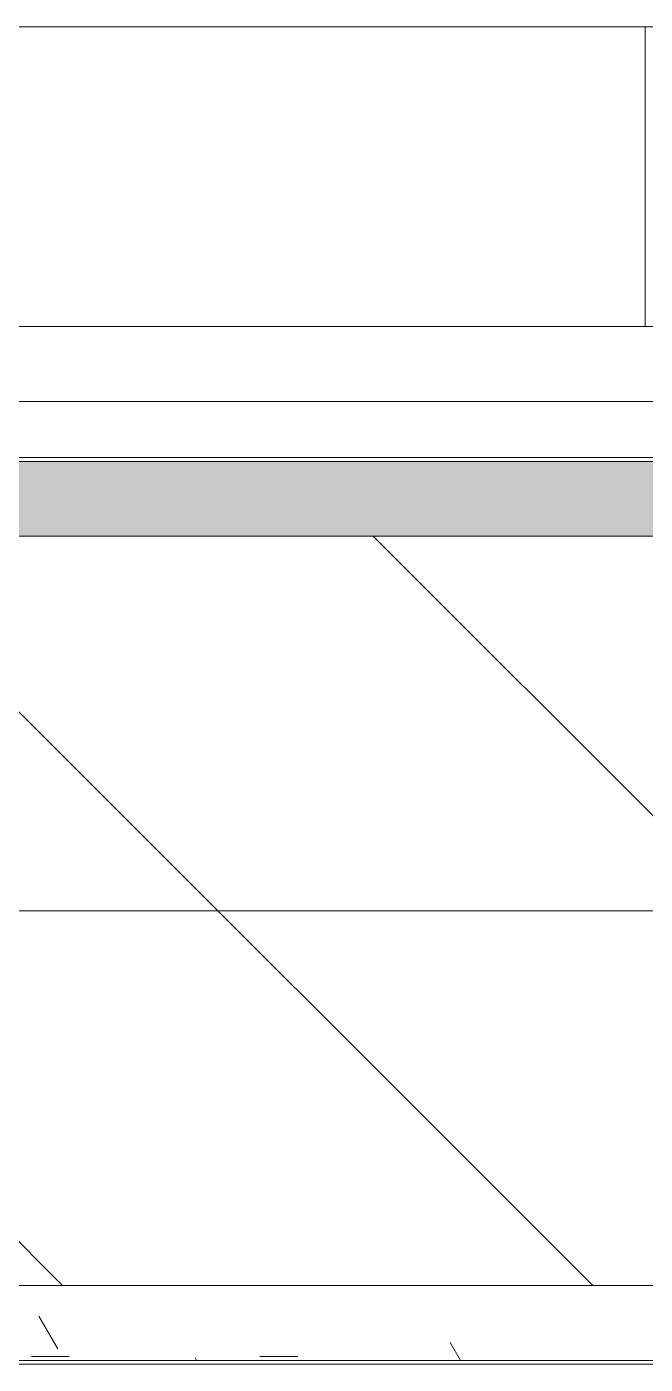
# Model space of a CAD drawing. Header units: millimetres. Extents: x -4185 to 186529, y -8553 to 29097.
# Drawn here: x 10392.5 to 10557.5, y 7679 to 8036 of the extents above; entities that cross this region are included whole.
import ezdxf

# ---------------------------------------------------------------- set-up
doc = ezdxf.new("R2010")
doc.units = ezdxf.units.MM
doc.linetypes.add('Осевая', pattern=[3175, 635, -476.25, 1587.5, -476.25])
for name, color, linetype, lineweight in [('A-WALL', 7, 'Continuous', 9), ('I-WALL', 7, 'Continuous', 9), ('Оси-2', 7, 'Осевая', 9)]:
    doc.layers.add(name, color=color, linetype=linetype, lineweight=lineweight)
for name, color, linetype, lineweight, true_color in [('A-WALL-1', 7, 'Continuous', 9, 0x3c3c3c), ('A-WALL-FNSH-1', 7, 'Continuous', 9, 0x3c3c3c), ('I-FURN-1', 7, 'Continuous', 9, 0xf0f0f0)]:
    doc.layers.add(name, color=color, linetype=linetype, lineweight=lineweight, true_color=true_color)
pattern_1 = [(0, (0, 0), (121.92, 30.48), [10.058, -81.382, 10.058, -81.382, -487.68]), (0, (0, 0), (121.92, 30.48), [-182.88, 10.058, -172.822, 10.058, -81.382, -213.36]), (0, (0, 0), (121.92, 30.48), [-457.2, 10.058, -50.902, 10.058, -142.342]), (120, (45.72, 15.24), (-87.356454, 90.34582), [10.058, -81.382, 10.058, -81.382, -487.68]), (120, (45.72, 15.24), (-87.356454, 90.34582), [-182.88, 10.058, -172.822, 10.058, -81.382, -213.36]), (120, (45.72, 15.24), (-87.356454, 90.34582), [-457.2, 10.058, -50.902, 10.058, -142.342]), (240, (60.96, 76.2), (-34.563546, -120.82582), [10.058, -81.382, 10.058, -81.382, -487.68]), (240, (60.96, 76.2), (-34.563546, -120.82582), [-182.88, 10.058, -172.822, 10.058, -81.382, -213.36]), (240, (60.96, 76.2), (-34.563546, -120.82582), [-457.2, 10.058, -50.902, 10.058, -142.342])]

# ---------------------------------------------------------------- blocks, each defined once
blk = doc.blocks.new('Бизиборд лего - бизиборд 1_21б-32328682-План размещения напольных электротехнических лючков и розеток 1 этажа в осях 1-12')
at = {"layer": 'I-FURN-1'}
for p, q in [((315, 100), (-35.37, 100)), ((-35.37, 100), (315, 100)), ((315, 100), (15, 100)), ((15, 100), (315, 100)), ((365, 100), (315, 100)), ((315, 100), (365, 100)), ((315, 20), (315, 100)), ((315, 100), (315, 20)), ((500, 20), (0, 20)), ((110, 20), (150, 20)), ((150, 20), (110, 20)), ((110, 20), (150, 20)), ((150, 20), (110, 20)), ((110, 20), (150, 20)), ((150, 20), (162.59, 20)), ((170, 20), (150, 20)), ((150, 20), (157.41, 20)), ((165, 20), (150, 20)), ((150, 20), (170, 20)), ((170, 20), (150, 20)), ((150, 20), (150.34, 20)), ((170, 20), (150, 20)), ((150, 20), (155, 20)), ((170, 20), (150, 20)), ((150, 20), (170, 20)), ((170, 20), (150, 20)), ((150, 20), (170, 20)), ((170, 20), (150, 20)), ((150, 20), (170, 20)), ((170, 20), (150, 20)), ((150, 20), (170, 20)), ((170, 20), (150, 20)), ((150, 20), (170, 20)), ((170, 20), (150, 20)), ((150, 20), (151.34, 20)), ((160, 20), (150, 20)), ((150, 20), (170, 20)), ((170, 20), (150, 20)), ((150, 20), (165, 20)), ((170, 20), (150, 20)), ((150, 20), (170, 20)), ((170, 20), (150, 20)), ((150, 20), (150.34, 20)), ((151.34, 20), (150, 20)), ((150, 20), (155, 20)), ((151.34, 20), (150, 20)), ((150, 20), (170, 20)), ((170, 20), (150, 20)), ((150, 20), (170, 20)), ((170, 20), (150, 20)), ((150, 20), (170, 20)), ((170, 20), (150, 20)), ((150, 20), (162.59, 20)), ((150.34, 20), (150, 20)), ((150, 20), (157.41, 20)), ((170, 20), (150, 20)), ((150, 20), (160, 20)), ((160, 20), (150, 20)), ((150, 20), (151.34, 20)), ((170, 20), (150, 20)), ((150, 20), (151.34, 20)), ((151.34, 20), (150, 20)), ((150, 20), (162.59, 20)), ((170, 20), (150, 20)), ((150, 20), (170, 20)), ((170, 20), (150, 20)), ((150, 20), (170, 20)), ((170, 20), (150, 20)), ((150.34, 20), (151.34, 20)), ((150.34, 20), (167.07, 20)), ((151.34, 20), (150.34, 20)), ((151.34, 20), (161.5, 20)), ((161.5, 20), (151.34, 20)), ((151.34, 20), (161.5, 20)), ((161.5, 20), (151.34, 20)), ((151.34, 20), (161.5, 20)), ((151.34, 20), (152.93, 20)), ((151.34, 20), (170, 20)), ((170, 20), (151.34, 20)), ((160, 20), (151.34, 20)), ((152.93, 20), (151.34, 20)), ((151.34, 20), (170, 20)), ((151.34, 20), (152.93, 20)), ((152.93, 20), (151.34, 20)), ((152.93, 20), (155, 20)), ((155, 20), (152.93, 20)), ((152.93, 20), (157.41, 20)), ((155, 20), (152.93, 20)), ((155, 20), (170, 20)), ((155, 20), (160, 20)), ((155, 20), (169.66, 20)), ((157.41, 20), (155, 20)), ((157.41, 20), (155, 20)), ((157.41, 20), (169.66, 20)), ((160, 20), (157.41, 20)), ((157.41, 20), (160, 20)), ((157.41, 20), (160, 20)), ((167.07, 20), (157.41, 20)), ((160, 20), (170, 20)), ((168.66, 20), (160, 20)), ((170, 20), (160, 20)), ((162.59, 20), (160, 20)), ((160, 20), (162.59, 20)), ((160, 20), (170, 20)), ((170, 20), (160, 20)), ((160, 20), (162.59, 20)), ((162.59, 20), (166.75, 20)), ((166.75, 20), (162.59, 20)), ((162.59, 20), (166.75, 20)), ((166.75, 20), (162.59, 20)), ((162.59, 20), (166.75, 20)), ((162.59, 20), (169.66, 20)), ((162.59, 20), (170, 20)), ((165, 20), (162.59, 20)), ((162.59, 20), (170, 20)), ((162.59, 20), (165, 20)), ((162.59, 20), (170, 20)), ((167.07, 20), (165, 20)), ((165, 20), (170, 20)), ((167.07, 20), (165, 20)), ((165, 20), (168.66, 20)), ((167.07, 20), (168.66, 20)), ((168.66, 20), (167.07, 20)), ((167.07, 20), (168.66, 20)), ((168.66, 20), (167.07, 20)), ((167.07, 20), (168.66, 20)), ((170, 20), (167.07, 20)), ((167.07, 20), (170, 20)), ((169.66, 20), (167.07, 20)), ((168.66, 20), (167.07, 20)), ((170, 20), (168.66, 20)), ((168.66, 20), (170, 20)), ((169.66, 20), (168.66, 20)), ((169.66, 20), (170, 20)), ((169.66, 20), (170, 20)), ((169.66, 20), (170, 20)), ((170, 20), (169.66, 20)), ((170, 20), (169.66, 20)), ((170, 20), (210, 20)), ((210, 20), (170, 20)), ((170, 20), (210, 20)), ((210, 20), (170, 20)), ((170, 20), (210, 20)), ((210, 20), (210.34, 20)), ((212.93, 20), (210, 20)), ((210, 20), (230, 20)), ((230, 20), (210, 20)), ((210, 20), (230, 20)), ((230, 20), (210, 20)), ((210, 20), (230, 20)), ((230, 20), (210, 20)), ((210, 20), (212.93, 20)), ((212.93, 20), (210, 20)), ((210, 20), (230, 20)), ((230, 20), (210, 20)), ((210, 20), (230, 20)), ((230, 20), (210, 20)), ((210, 20), (210.34, 20)), ((217.41, 20), (210, 20)), ((210, 20), (230, 20)), ((230, 20), (210, 20)), ((210, 20), (230, 20)), ((230, 20), (210, 20)), ((210, 20), (210.34, 20)), ((230, 20), (210, 20)), ((210, 20), (230, 20)), ((217.41, 20), (210, 20)), ((210, 20), (222.59, 20)), ((220, 20), (210, 20)), ((210, 20), (230, 20)), ((210.34, 20), (210, 20)), ((210, 20), (230, 20)), ((217.41, 20), (210, 20)), ((210, 20), (217.41, 20)), ((211.34, 20), (210, 20)), ((210, 20), (230, 20)), ((230, 20), (210, 20)), ((210, 20), (230, 20)), ((230, 20), (210, 20)), ((210, 20), (230, 20)), ((230, 20), (210, 20)), ((210, 20), (230, 20)), ((211.34, 20), (210, 20)), ((210, 20), (230, 20)), ((229.66, 20), (210, 20)), ((210, 20), (227.07, 20)), ((230, 20), (210, 20)), ((210, 20), (212.93, 20)), ((211.34, 20), (210, 20)), ((210, 20), (225, 20)), ((210.34, 20), (210, 20)), ((210, 20), (210.34, 20)), ((220, 20), (210, 20)), ((210, 20), (230, 20)), ((230, 20), (210, 20)), ((210, 20), (230, 20)), ((230, 20), (210, 20)), ((210.34, 20), (212.93, 20)), ((210.34, 20), (230, 20)), ((210.34, 20), (230, 20)), ((211.34, 20), (210.34, 20)), ((211.34, 20), (210.34, 20)), ((210.34, 20), (212.93, 20)), ((211.34, 20), (212.93, 20)), ((212.93, 20), (211.34, 20)), ((211.34, 20), (212.93, 20)), ((212.93, 20), (211.34, 20)), ((211.34, 20), (212.93, 20)), ((212.93, 20), (211.34, 20)), ((220, 20), (211.34, 20)), ((230, 20), (211.34, 20)), ((220, 20), (211.34, 20)), ((222.59, 20), (211.34, 20)), ((212.93, 20), (230, 20)), ((217.41, 20), (212.93, 20)), ((212.93, 20), (228.66, 20)), ((228.66, 20), (212.93, 20)), ((215, 20), (212.93, 20)), ((212.93, 20), (225, 20)), ((212.93, 20), (230, 20)), ((215, 20), (219.29, 20)), ((219.29, 20), (215, 20)), ((215, 20), (219.29, 20)), ((219.29, 20), (215, 20)), ((215, 20), (219.29, 20)), ((217.41, 20), (215, 20)), ((230, 20), (217.41, 20)), ((230, 20), (217.41, 20)), ((230, 20), (217.41, 20)), ((220, 20), (217.41, 20)), ((222.59, 20), (217.41, 20)), ((217.41, 20), (229.66, 20)), ((220, 20), (224.54, 20)), ((224.54, 20), (220, 20)), ((220, 20), (224.54, 20)), ((224.54, 20), (220, 20)), ((220, 20), (224.54, 20)), ((228.66, 20), (220, 20)), ((230, 20), (220, 20)), ((230, 20), (220, 20)), ((225, 20), (220, 20)), ((222.59, 20), (220, 20)), ((222.59, 20), (230, 20)), ((230, 20), (222.59, 20)), ((225, 20), (222.59, 20)), ((225, 20), (222.59, 20)), ((225, 20), (227.07, 20)), ((227.07, 20), (225, 20)), ((225, 20), (227.07, 20)), ((227.07, 20), (225, 20)), ((225, 20), (227.07, 20)), ((225, 20), (227.07, 20)), ((230, 20), (225, 20)), ((225, 20), (227.07, 20)), ((227.07, 20), (225, 20)), ((230, 20), (225, 20)), ((227.07, 20), (230, 20)), ((227.07, 20), (228.66, 20)), ((227.07, 20), (230, 20)), ((230, 20), (227.07, 20)), ((227.17, 20), (228.66, 20)), ((228.66, 20), (227.17, 20)), ((227.17, 20), (228.66, 20)), ((228.66, 20), (227.17, 20)), ((227.17, 20), (228.66, 20)), ((228.66, 20), (230, 20)), ((230, 20), (228.66, 20)), ((230, 20), (228.66, 20)), ((228.66, 20), (229.66, 20)), ((229.66, 20), (230, 20)), ((230, 20), (229.66, 20)), ((229.66, 20), (230, 20)), ((230, 20), (270, 20)), ((270, 20), (230, 20)), ((230, 20), (270, 20)), ((270, 20), (230, 20)), ((230, 20), (270, 20)), ((270, 20), (290, 20)), ((290, 20), (270, 20)), ((270, 20), (290, 20)), ((275, 20), (270, 20)), ((270, 20), (290, 20)), ((290, 20), (270, 20)), ((270, 20), (290, 20)), ((290, 20), (270, 20)), ((270, 20), (290, 20)), ((270.34, 20), (270, 20)), ((270, 20), (290, 20)), ((290, 20), (270, 20)), ((270, 20), (270.34, 20)), ((275, 20), (270, 20)), ((270, 20), (290, 20)), ((290, 20), (270, 20)), ((270, 20), (290, 20)), ((270.34, 20), (270, 20)), ((270, 20), (290, 20)), ((290, 20), (270, 20)), ((270, 20), (290, 20)), ((290, 20), (270, 20)), ((270, 20), (290, 20)), ((290, 20), (270, 20)), ((270, 20), (290, 20)), ((290, 20), (270, 20)), ((270, 20), (272.93, 20)), ((290, 20), (270, 20)), ((270, 20), (289.66, 20)), ((289.66, 20), (270, 20)), ((270, 20), (277.41, 20)), ((290, 20), (270, 20)), ((270, 20), (290, 20)), ((290, 20), (270, 20)), ((270, 20), (275, 20)), ((290, 20), (270, 20)), ((270, 20), (290, 20)), ((290, 20), (270, 20)), ((270, 20), (288.66, 20)), ((275, 20), (270, 20)), ((270, 20), (290, 20)), ((290, 20), (270, 20)), ((270, 20), (282.59, 20)), ((270.34, 20), (270, 20)), ((270, 20), (270.34, 20)), ((275, 20), (270, 20)), ((270, 20), (270.34, 20)), ((282.59, 20), (270, 20)), ((270, 20), (282.59, 20)), ((271.34, 20), (270, 20)), ((270, 20), (272.93, 20)), ((270.34, 20), (270, 20)), ((270, 20), (290, 20)), ((290, 20), (270, 20)), ((271.34, 20), (270.34, 20)), ((270.34, 20), (280, 20)), ((290, 20), (270.34, 20)), ((282.59, 20), (270.34, 20)), ((270.34, 20), (275, 20)), ((270.34, 20), (271.34, 20)), ((275, 20), (270.34, 20)), ((277.41, 20), (271.34, 20)), ((271.34, 20), (272.93, 20)), ((275, 20), (271.34, 20)), ((272.93, 20), (277.08, 20)), ((277.08, 20), (272.93, 20)), ((272.93, 20), (277.08, 20)), ((277.08, 20), (272.93, 20)), ((272.93, 20), (277.08, 20)), ((272.93, 20), (275, 20)), ((272.93, 20), (275, 20)), ((272.93, 20), (277.41, 20)), ((277.41, 20), (275, 20)), ((290, 20), (275, 20)), ((275, 20), (277.41, 20)), ((275, 20), (290, 20)), ((290, 20), (275, 20)), ((275, 20), (277.41, 20)), ((290, 20), (275, 20)), ((275, 20), (277.41, 20)), ((280, 20), (275, 20)), ((287.07, 20), (275, 20)), ((277.41, 20), (282.34, 20)), ((282.34, 20), (277.41, 20)), ((277.41, 20), (282.34, 20)), ((282.34, 20), (277.41, 20)), ((277.41, 20), (282.34, 20)), ((290, 20), (277.41, 20)), ((290, 20), (277.41, 20)), ((277.41, 20), (280, 20)), ((277.41, 20), (285, 20)), ((277.41, 20), (280, 20)), ((277.41, 20), (280, 20)), ((277.41, 20), (287.07, 20)), ((280, 20), (290, 20)), ((280, 20), (282.59, 20)), ((280, 20), (290, 20)), ((280, 20), (282.59, 20)), ((290, 20), (280, 20)), ((282.59, 20), (287.07, 20)), ((287.07, 20), (282.59, 20)), ((282.59, 20), (287.07, 20)), ((287.07, 20), (282.59, 20)), ((282.59, 20), (287.07, 20)), ((282.59, 20), (285, 20)), ((282.59, 20), (287.07, 20)), ((290, 20), (282.59, 20)), ((282.59, 20), (285, 20)), ((290, 20), (282.59, 20)), ((282.59, 20), (287.07, 20)), ((285, 20), (287.07, 20)), ((285, 20), (290, 20)), ((285, 20), (287.07, 20)), ((287.07, 20), (288.66, 20)), ((287.07, 20), (290, 20)), ((287.07, 20), (290, 20)), ((287.07, 20), (288.66, 20)), ((287.07, 20), (289.66, 20)), ((290, 20), (287.07, 20)), ((288.66, 20), (290, 20)), ((288.66, 20), (290, 20)), ((288.66, 20), (289.66, 20)), ((289.66, 20), (290, 20)), ((290, 20), (289.66, 20)), ((289.66, 20), (290, 20)), ((289.66, 20), (290, 20)), ((290, 20), (313.86, 20)), ((313.86, 20), (290, 20)), ((290, 20), (315, 20)), ((315, 20), (290, 20)), ((290, 20), (313.86, 20)), ((315, 20), (330, 20)), ((330, 20), (315, 20)), ((315, 20), (325, 20)), ((0, 0), (500, 0)), ((150, 0), (110, 0)), ((110, 0), (150, 0)), ((150, 0), (110, 0)), ((155, 0), (150, 0)), ((150, 0), (155, 0)), ((157.41, 0), (150, 0)), ((150, 0), (170, 0)), ((150.34, 0), (150, 0)), ((150, 0), (152.93, 0)), ((162.59, 0), (150, 0)), ((150, 0), (170, 0)), ((150.34, 0), (150, 0)), ((150, 0), (157.41, 0)), ((165, 0), (150, 0)), ((150, 0), (168.66, 0)), ((170, 0), (150, 0)), ((150, 0), (170, 0)), ((170, 0), (150, 0)), ((150, 0), (170, 0)), ((170, 0), (150, 0)), ((150, 0), (170, 0)), ((170, 0), (150, 0)), ((150, 0), (170, 0)), ((167.07, 0), (150, 0)), ((150, 0), (150.34, 0)), ((170, 0), (150, 0)), ((150, 0), (170, 0)), ((160, 0), (150, 0)), ((150, 0), (170, 0)), ((170, 0), (150, 0)), ((150, 0), (151.34, 0)), ((170, 0), (150, 0)), ((150, 0), (170, 0)), ((170, 0), (150, 0)), ((150, 0), (170, 0)), ((160, 0), (150, 0)), ((150, 0), (162.59, 0)), ((170, 0), (150, 0)), ((150, 0), (169.66, 0)), ((150.34, 0), (150, 0)), ((150, 0), (162.59, 0)), ((170, 0), (150, 0)), ((150, 0), (170, 0)), ((170, 0), (150, 0)), ((150, 0), (160, 0)), ((160, 0), (150, 0)), ((150, 0), (150.34, 0)), ((170, 0), (150, 0)), ((150, 0), (151.34, 0)), ((170, 0), (150, 0)), ((150, 0), (170, 0)), ((170, 0), (150, 0)), ((150, 0), (170, 0)), ((170, 0), (150, 0)), ((150, 0), (170, 0)), ((170, 0), (150, 0)), ((150, 0), (170, 0)), ((152.93, 0), (150.34, 0)), ((170, 0), (150.34, 0)), ((150.34, 0), (170, 0)), ((170, 0), (150.34, 0)), ((150.34, 0), (165, 0)), ((161.5, 0), (151.34, 0)), ((151.34, 0), (161.5, 0)), ((161.5, 0), (151.34, 0)), ((151.34, 0), (152.93, 0)), ((151.34, 0), (155, 0)), ((160, 0), (152.93, 0)), ((152.93, 0), (168.66, 0)), ((152.93, 0), (155, 0)), ((170, 0), (155, 0)), ((155, 0), (170, 0)), ((155, 0), (157.41, 0)), ((155, 0), (160, 0)), ((160, 0), (157.41, 0)), ((157.41, 0), (170, 0)), ((157.41, 0), (165, 0)), ((170, 0), (160, 0)), ((170, 0), (160, 0)), ((168.66, 0), (160, 0)), ((170, 0), (160, 0)), ((160, 0), (162.59, 0)), ((169.66, 0), (160, 0)), ((160, 0), (168.66, 0)), ((166.75, 0), (162.59, 0)), ((162.59, 0), (166.75, 0)), ((166.75, 0), (162.59, 0)), ((165, 0), (162.59, 0)), ((162.59, 0), (167.07, 0)), ((162.59, 0), (170, 0)), ((162.59, 0), (170, 0)), ((167.07, 0), (165, 0)), ((170, 0), (165, 0)), ((165, 0), (167.07, 0)), ((165, 0), (167.07, 0)), ((168.66, 0), (167.07, 0)), ((167.07, 0), (168.66, 0)), ((168.66, 0), (167.07, 0)), ((168.66, 0), (167.07, 0)), ((170, 0), (167.07, 0)), ((167.07, 0), (168.66, 0)), ((167.07, 0), (170, 0)), ((167.07, 0), (170, 0)), ((168.66, 0), (170, 0)), ((169.66, 0), (168.66, 0)), ((168.66, 0), (170, 0)), ((170, 0), (168.66, 0)), ((168.66, 0), (169.66, 0)), ((168.66, 0), (170, 0)), ((170, 0), (169.66, 0)), ((169.66, 0), (170, 0)), ((169.66, 0), (170, 0)), ((170, 0), (169.66, 0)), ((210, 0), (170, 0)), ((170, 0), (210, 0)), ((210, 0), (170, 0)), ((211.34, 0), (210, 0)), ((210, 0), (227.07, 0)), ((210.34, 0), (210, 0)), ((210, 0), (215, 0)), ((227.07, 0), (210, 0)), ((210, 0), (227.07, 0)), ((227.07, 0), (210, 0)), ((210, 0), (227.07, 0)), ((211.34, 0), (210, 0)), ((210, 0), (227.07, 0)), ((227.07, 0), (210, 0)), ((210, 0), (215, 0)), ((227.07, 0), (210, 0)), ((210, 0), (215, 0)), ((227.07, 0), (210, 0)), ((210, 0), (227.07, 0)), ((227.07, 0), (210, 0)), ((210, 0), (227.07, 0)), ((227.07, 0), (210, 0)), ((210, 0), (227.07, 0)), ((227.07, 0), (210, 0)), ((210, 0), (227.07, 0)), ((210.34, 0), (210, 0)), ((210, 0), (210.34, 0)), ((227.07, 0), (210, 0)), ((210, 0), (227.07, 0)), ((227.07, 0), (210, 0)), ((210, 0), (227.07, 0)), ((227.07, 0), (210, 0)), ((210, 0), (227.07, 0)), ((227.07, 0), (210, 0)), ((210, 0), (227.07, 0)), ((222.59, 0), (210, 0)), ((210, 0), (210.34, 0)), ((212.93, 0), (210, 0)), ((210, 0), (211.34, 0)), ((211.34, 0), (210, 0)), ((210, 0), (227.07, 0)), ((227.07, 0), (210, 0)), ((210, 0), (227.07, 0)), ((210.34, 0), (210, 0)), ((210, 0), (210.34, 0)), ((212.93, 0), (210, 0)), ((210, 0), (211.34, 0)), ((210.34, 0), (210, 0)), ((210, 0), (210.34, 0)), ((227.07, 0), (210, 0)), ((210, 0), (227.07, 0)), ((227.07, 0), (210, 0)), ((210, 0), (227.07, 0)), ((211.34, 0), (210, 0)), ((210, 0), (227.07, 0)), ((230, 0), (210, 0)), ((210, 0), (230, 0)), ((211.34, 0), (210.34, 0)), ((211.34, 0), (210.34, 0)), ((210.34, 0), (215, 0)), ((210.34, 0), (227.07, 0)), ((211.34, 0), (210.34, 0)), ((210.34, 0), (211.34, 0)), ((217.41, 0), (210.34, 0)), ((210.34, 0), (211.34, 0)), ((212.93, 0), (211.34, 0)), ((211.34, 0), (212.93, 0)), ((212.93, 0), (211.34, 0)), ((227.07, 0), (211.34, 0)), ((212.93, 0), (211.34, 0)), ((222.59, 0), (211.34, 0)), ((212.93, 0), (211.34, 0)), ((211.34, 0), (212.93, 0)), ((215, 0), (211.34, 0)), ((212.93, 0), (211.34, 0)), ((211.34, 0), (212.93, 0)), ((211.34, 0), (212.93, 0)), ((211.34, 0), (212.93, 0)), ((227.07, 0), (211.34, 0)), ((217.41, 0), (212.93, 0)), ((215, 0), (212.93, 0)), ((215, 0), (212.93, 0)), ((212.93, 0), (215, 0)), ((215, 0), (212.93, 0)), ((212.93, 0), (215, 0)), ((215, 0), (212.93, 0)), ((212.93, 0), (215, 0)), ((212.93, 0), (215, 0)), ((219.29, 0), (215, 0)), ((215, 0), (219.29, 0)), ((219.29, 0), (215, 0)), ((215, 0), (220, 0)), ((215, 0), (227.07, 0)), ((215, 0), (227.07, 0)), ((217.41, 0), (215, 0)), ((215, 0), (222.59, 0)), ((220, 0), (215, 0)), ((215, 0), (220, 0)), ((227.07, 0), (215, 0)), ((217.41, 0), (215, 0)), ((215, 0), (217.41, 0)), ((217.41, 0), (215, 0)), ((215, 0), (227.07, 0)), ((215, 0), (217.41, 0)), ((220, 0), (217.41, 0)), ((227.07, 0), (217.41, 0)), ((220, 0), (217.41, 0)), ((217.41, 0), (220, 0)), ((220, 0), (217.41, 0)), ((225, 0), (217.41, 0)), ((217.41, 0), (222.59, 0)), ((224.54, 0), (220, 0)), ((220, 0), (224.54, 0)), ((224.54, 0), (220, 0)), ((222.59, 0), (220, 0)), ((220, 0), (227.07, 0)), ((222.59, 0), (220, 0)), ((220, 0), (225, 0)), ((222.59, 0), (220, 0)), ((220, 0), (222.59, 0)), ((222.59, 0), (220, 0)), ((227.07, 0), (222.59, 0)), ((227.07, 0), (222.59, 0)), ((222.59, 0), (227.07, 0)), ((227.07, 0), (222.59, 0)), ((225, 0), (222.59, 0)), ((227.07, 0), (222.59, 0)), ((222.59, 0), (225, 0)), ((225, 0), (222.59, 0)), ((222.59, 0), (227.07, 0)), ((227.07, 0), (225, 0)), ((225, 0), (227.07, 0)), ((227.07, 0), (225, 0)), ((227.07, 0), (225, 0)), ((225, 0), (227.07, 0)), ((225, 0), (227.07, 0)), ((227.07, 0), (225, 0)), ((227.07, 0), (225, 0)), ((227.19, 0), (227.07, 0)), ((227.07, 0), (227.19, 0)), ((227.19, 0), (227.07, 0)), ((227.07, 0), (227.19, 0)), ((227.19, 0), (227.07, 0)), ((227.07, 0), (227.19, 0)), ((227.19, 0), (227.07, 0)), ((227.07, 0), (227.19, 0)), ((227.19, 0), (227.07, 0)), ((227.07, 0), (227.19, 0)), ((227.19, 0), (227.07, 0)), ((227.07, 0), (227.19, 0)), ((227.19, 0), (227.07, 0)), ((227.07, 0), (227.19, 0)), ((227.19, 0), (227.07, 0)), ((227.07, 0), (227.19, 0)), ((227.19, 0), (227.07, 0)), ((227.07, 0), (227.19, 0)), ((227.19, 0), (227.07, 0)), ((227.07, 0), (227.19, 0)), ((227.19, 0), (227.07, 0)), ((227.07, 0), (227.19, 0)), ((227.19, 0), (227.07, 0)), ((227.07, 0), (227.19, 0)), ((227.19, 0), (227.07, 0)), ((227.07, 0), (227.19, 0)), ((227.19, 0), (227.07, 0)), ((227.07, 0), (227.19, 0)), ((227.19, 0), (227.07, 0)), ((227.07, 0), (227.19, 0)), ((227.19, 0), (227.07, 0)), ((227.07, 0), (227.19, 0)), ((227.19, 0), (227.07, 0)), ((227.07, 0), (227.19, 0)), ((227.19, 0), (227.07, 0)), ((227.07, 0), (227.19, 0)), ((227.19, 0), (227.07, 0)), ((227.07, 0), (227.19, 0)), ((227.19, 0), (227.07, 0)), ((227.07, 0), (227.19, 0)), ((227.19, 0), (227.07, 0)), ((227.07, 0), (227.19, 0)), ((227.19, 0), (227.07, 0)), ((227.07, 0), (227.19, 0)), ((227.19, 0), (227.07, 0)), ((227.07, 0), (227.19, 0)), ((227.19, 0), (227.07, 0)), ((227.07, 0), (227.19, 0)), ((227.19, 0), (227.07, 0)), ((227.07, 0), (227.19, 0)), ((227.19, 0), (227.07, 0)), ((227.07, 0), (227.19, 0)), ((228.66, 0), (227.17, 0)), ((227.17, 0), (228.66, 0)), ((228.66, 0), (227.17, 0)), ((230, 0), (227.19, 0)), ((227.19, 0), (230, 0)), ((229.66, 0), (227.19, 0)), ((227.19, 0), (230, 0)), ((230, 0), (227.19, 0)), ((227.19, 0), (230, 0)), ((230, 0), (227.19, 0)), ((227.19, 0), (230, 0)), ((230, 0), (227.19, 0)), ((227.19, 0), (230, 0)), ((230, 0), (227.19, 0)), ((227.19, 0), (230, 0)), ((230, 0), (227.19, 0)), ((227.19, 0), (230, 0)), ((230, 0), (227.19, 0)), ((227.19, 0), (230, 0)), ((230, 0), (227.19, 0)), ((227.19, 0), (230, 0)), ((230, 0), (227.19, 0)), ((227.19, 0), (230, 0)), ((230, 0), (227.19, 0)), ((227.19, 0), (230, 0)), ((230, 0), (227.19, 0)), ((227.19, 0), (229.66, 0)), ((230, 0), (227.19, 0)), ((227.19, 0), (230, 0)), ((230, 0), (227.19, 0)), ((227.19, 0), (230, 0)), ((230, 0), (227.19, 0)), ((227.19, 0), (230, 0)), ((230, 0), (227.19, 0)), ((227.19, 0), (230, 0)), ((230, 0), (227.19, 0)), ((227.19, 0), (230, 0)), ((230, 0), (227.19, 0)), ((227.19, 0), (230, 0)), ((228.66, 0), (227.19, 0)), ((227.19, 0), (230, 0)), ((230, 0), (227.19, 0)), ((227.19, 0), (230, 0)), ((230, 0), (227.19, 0)), ((227.19, 0), (230, 0)), ((230, 0), (227.19, 0)), ((227.19, 0), (228.66, 0)), ((228.66, 0), (227.19, 0)), ((227.19, 0), (229.66, 0)), ((230, 0), (227.19, 0)), ((227.19, 0), (230, 0)), ((230, 0), (227.19, 0)), ((227.19, 0), (230, 0)), ((230, 0), (227.19, 0)), ((227.19, 0), (230, 0)), ((229.66, 0), (228.66, 0)), ((228.66, 0), (230, 0)), ((229.66, 0), (228.66, 0)), ((230, 0), (229.66, 0)), ((229.66, 0), (230, 0)), ((230, 0), (229.66, 0)), ((230, 0), (229.66, 0)), ((229.66, 0), (230, 0)), ((270, 0), (230, 0)), ((230, 0), (270, 0)), ((270, 0), (230, 0)), ((290, 0), (270, 0)), ((270, 0), (290, 0)), ((271.34, 0), (270, 0)), ((270, 0), (290, 0)), ((290, 0), (270, 0)), ((270, 0), (271.34, 0)), ((290, 0), (270, 0)), ((270, 0), (290, 0)), ((290, 0), (270, 0)), ((270, 0), (289.66, 0)), ((275, 0), (270, 0)), ((270, 0), (275, 0)), ((275, 0), (270, 0)), ((270, 0), (288.66, 0)), ((290, 0), (270, 0)), ((270, 0), (290, 0)), ((290, 0), (270, 0)), ((270, 0), (290, 0)), ((290, 0), (270, 0)), ((270, 0), (290, 0)), ((289.66, 0), (270, 0)), ((270, 0), (270.34, 0)), ((270.34, 0), (270, 0)), ((270, 0), (271.34, 0)), ((272.93, 0), (270, 0)), ((270, 0), (289.66, 0)), ((271.34, 0), (270, 0)), ((270, 0), (272.93, 0)), ((290, 0), (270, 0)), ((270, 0), (290, 0)), ((290, 0), (270, 0)), ((270, 0), (290, 0)), ((290, 0), (270, 0)), ((270, 0), (290, 0)), ((290, 0), (270, 0)), ((270, 0), (290, 0)), ((288.66, 0), (270, 0)), ((270, 0), (270.34, 0)), ((290, 0), (270, 0)), ((270, 0), (290, 0)), ((285, 0), (270, 0)), ((270, 0), (270.34, 0)), ((270.34, 0), (270, 0)), ((270, 0), (272.93, 0)), ((271.34, 0), (270, 0)), ((270, 0), (271.34, 0)), ((290, 0), (270, 0)), ((270, 0), (290, 0)), ((290, 0), (270, 0)), ((270, 0), (290, 0)), ((290, 0), (270, 0)), ((270, 0), (290, 0)), ((290, 0), (270, 0)), ((270, 0), (290, 0)), ((270.34, 0), (285, 0)), ((271.34, 0), (270.34, 0)), ((270.34, 0), (290, 0)), ((270.34, 0), (277.41, 0)), ((271.34, 0), (270.34, 0)), ((272.93, 0), (271.34, 0)), ((271.34, 0), (275, 0)), ((272.93, 0), (271.34, 0)), ((271.34, 0), (285, 0)), ((272.93, 0), (271.34, 0)), ((272.93, 0), (271.34, 0)), ((275, 0), (271.34, 0)), ((271.34, 0), (272.93, 0)), ((277.08, 0), (272.93, 0)), ((272.93, 0), (277.08, 0)), ((277.08, 0), (272.93, 0)), ((275, 0), (272.93, 0)), ((275, 0), (272.93, 0)), ((275, 0), (272.93, 0)), ((275, 0), (272.93, 0)), ((272.93, 0), (275, 0)), ((277.41, 0), (272.93, 0)), ((272.93, 0), (277.41, 0)), ((272.93, 0), (288.66, 0)), ((290, 0), (275, 0)), ((275, 0), (290, 0)), ((277.41, 0), (275, 0)), ((275, 0), (288.66, 0)), ((290, 0), (275, 0)), ((277.41, 0), (275, 0)), ((290, 0), (275, 0)), ((277.41, 0), (275, 0)), ((275, 0), (277.41, 0)), ((280, 0), (275, 0)), ((282.34, 0), (277.41, 0)), ((277.41, 0), (282.34, 0)), ((282.34, 0), (277.41, 0)), ((290, 0), (277.41, 0)), ((280, 0), (277.41, 0)), ((290, 0), (277.41, 0)), ((277.41, 0), (280, 0)), ((277.41, 0), (282.59, 0)), ((280, 0), (277.41, 0)), ((277.41, 0), (280, 0)), ((282.59, 0), (280, 0)), ((280, 0), (282.59, 0)), ((282.59, 0), (280, 0)), ((280, 0), (287.07, 0)), ((282.59, 0), (280, 0)), ((287.07, 0), (282.59, 0)), ((282.59, 0), (287.07, 0)), ((287.07, 0), (282.59, 0)), ((285, 0), (282.59, 0)), ((282.59, 0), (290, 0)), ((282.59, 0), (290, 0)), ((285, 0), (282.59, 0)), ((290, 0), (282.59, 0)), ((285, 0), (290, 0)), ((287.07, 0), (285, 0)), ((285, 0), (290, 0)), ((289.66, 0), (285, 0)), ((290, 0), (285, 0)), ((288.66, 0), (287.07, 0)), ((287.07, 0), (290, 0)), ((288.66, 0), (290, 0)), ((288.66, 0), (290, 0)), ((289.66, 0), (288.66, 0)), ((290, 0), (288.66, 0)), ((288.66, 0), (290, 0)), ((289.66, 0), (290, 0)), ((290, 0), (289.66, 0)), ((290, 0), (289.66, 0)), ((289.66, 0), (290, 0)), ((290, 0), (289.66, 0)), ((330, 0), (290, 0)), ((290, 0), (330, 0)), ((330, 0), (290, 0))]:
    blk.add_line(p, q, dxfattribs=at)

msp = doc.modelspace()

# ---------------------------------------------------------------- hatches: boundary and pattern name
at = {"layer": 'I-WALL'}
h = msp.add_hatch(dxfattribs=at)
h.set_pattern_fill('FP_84', color=256, style=0, pattern_type=2)
h.set_pattern_definition(pattern_1)
h.paths.add_polyline_path([(12760, 7900), (12760, 7920), (7660, 7920), (7660, 7900), (12363.68, 7900)])
h = msp.add_hatch(dxfattribs=at)
h.set_pattern_fill('FP_18', color=256, style=0, pattern_type=2)
h.set_pattern_definition([(135, (0, 0), (-70.7107, -70.7107), [])])
h.paths.add_polyline_path([(8260, 7700), (12160, 7700), (12160, 7900), (8260, 7900)])
h = msp.add_hatch(dxfattribs=at)
h.set_pattern_fill('FP_84', color=256, style=0, pattern_type=2)
h.set_pattern_definition(pattern_1)
h.paths.add_polyline_path([(11459, 7680), (11480, 7680), (11480, 7700), (8740, 7700), (8740, 7680), (11402, 7680)])

# ---------------------------------------------------------------- linework, layer by layer
at = {"layer": 'A-WALL'}
msp.add_line((11460, 7680), (8760, 7680), dxfattribs=at)
at = {"layer": 'A-WALL-1'}
for p, q in [((12160, 7900), (8260, 7900)), ((12160, 7700), (8260, 7700))]:
    msp.add_line(p, q, dxfattribs=at)
at = {"layer": 'A-WALL-FNSH-1'}
for p, q in [((12825, 7921), (7660, 7921)), ((7660, 7920), (12825, 7920)), ((8761, 7679), (11459, 7679))]:
    msp.add_line(p, q, dxfattribs=at)
at = {"layer": 'Оси-2'}
msp.add_line((-885.17, 7800), (36057, 7800), dxfattribs=at)

# ---------------------------------------------------------------- block references
at = {"layer": 'I-FURN-1'}
msp.add_blockref('Бизиборд лего - бизиборд 1_21б-32328682-План размещения напольных электротехнических лючков и розеток 1 этажа в осях 1-12', (10242.5, 7936), dxfattribs=at)

doc.saveas('drawing.dxf')
